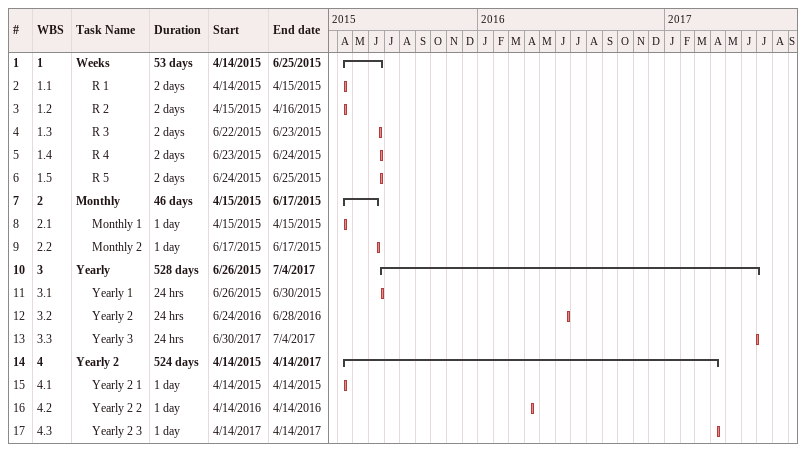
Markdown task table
| ID | WBS | Task | Duration | Start | Finish |
|---|---|---|---|---|---|
| 1 | 1 | **Weeks** | 53d | 2015-04-14 | 2015-06-25 |
| 2 | 1.1 | R 1 | 2d | 2015-04-14 | 2015-04-15 |
| 3 | 1.2 | R 2 | 2d | 2015-04-15 | 2015-04-16 |
| 4 | 1.3 | R 3 | 2d | 2015-06-22 | 2015-06-23 |
| 5 | 1.4 | R 4 | 2d | 2015-06-23 | 2015-06-24 |
| 6 | 1.5 | R 5 | 2d | 2015-06-24 | 2015-06-25 |
| 7 | 2 | **Monthly** | 46d | 2015-04-15 | 2015-06-17 |
| 8 | 2.1 | Monthly 1 | 1d | 2015-04-15 | 2015-04-15 |
| 9 | 2.2 | Monthly 2 | 1d | 2015-06-17 | 2015-06-17 |
| 10 | 3 | **Yearly** | 528d | 2015-06-26 | 2017-07-04 |
| 11 | 3.1 | Yearly 1 | 24h | 2015-06-26 | 2015-06-30 |
| 12 | 3.2 | Yearly 2 | 24h | 2016-06-24 | 2016-06-28 |
| 13 | 3.3 | Yearly 3 | 24h | 2017-06-30 | 2017-07-04 |
| 14 | 4 | **Yearly 2** | 524d | 2015-04-14 | 2017-04-14 |
| 15 | 4.1 | Yearly 2 1 | 1d | 2015-04-14 | 2015-04-14 |
| 16 | 4.2 | Yearly 2 2 | 1d | 2016-04-14 | 2016-04-14 |
| 17 | 4.3 | Yearly 2 3 | 1d | 2017-04-14 | 2017-04-14 |
